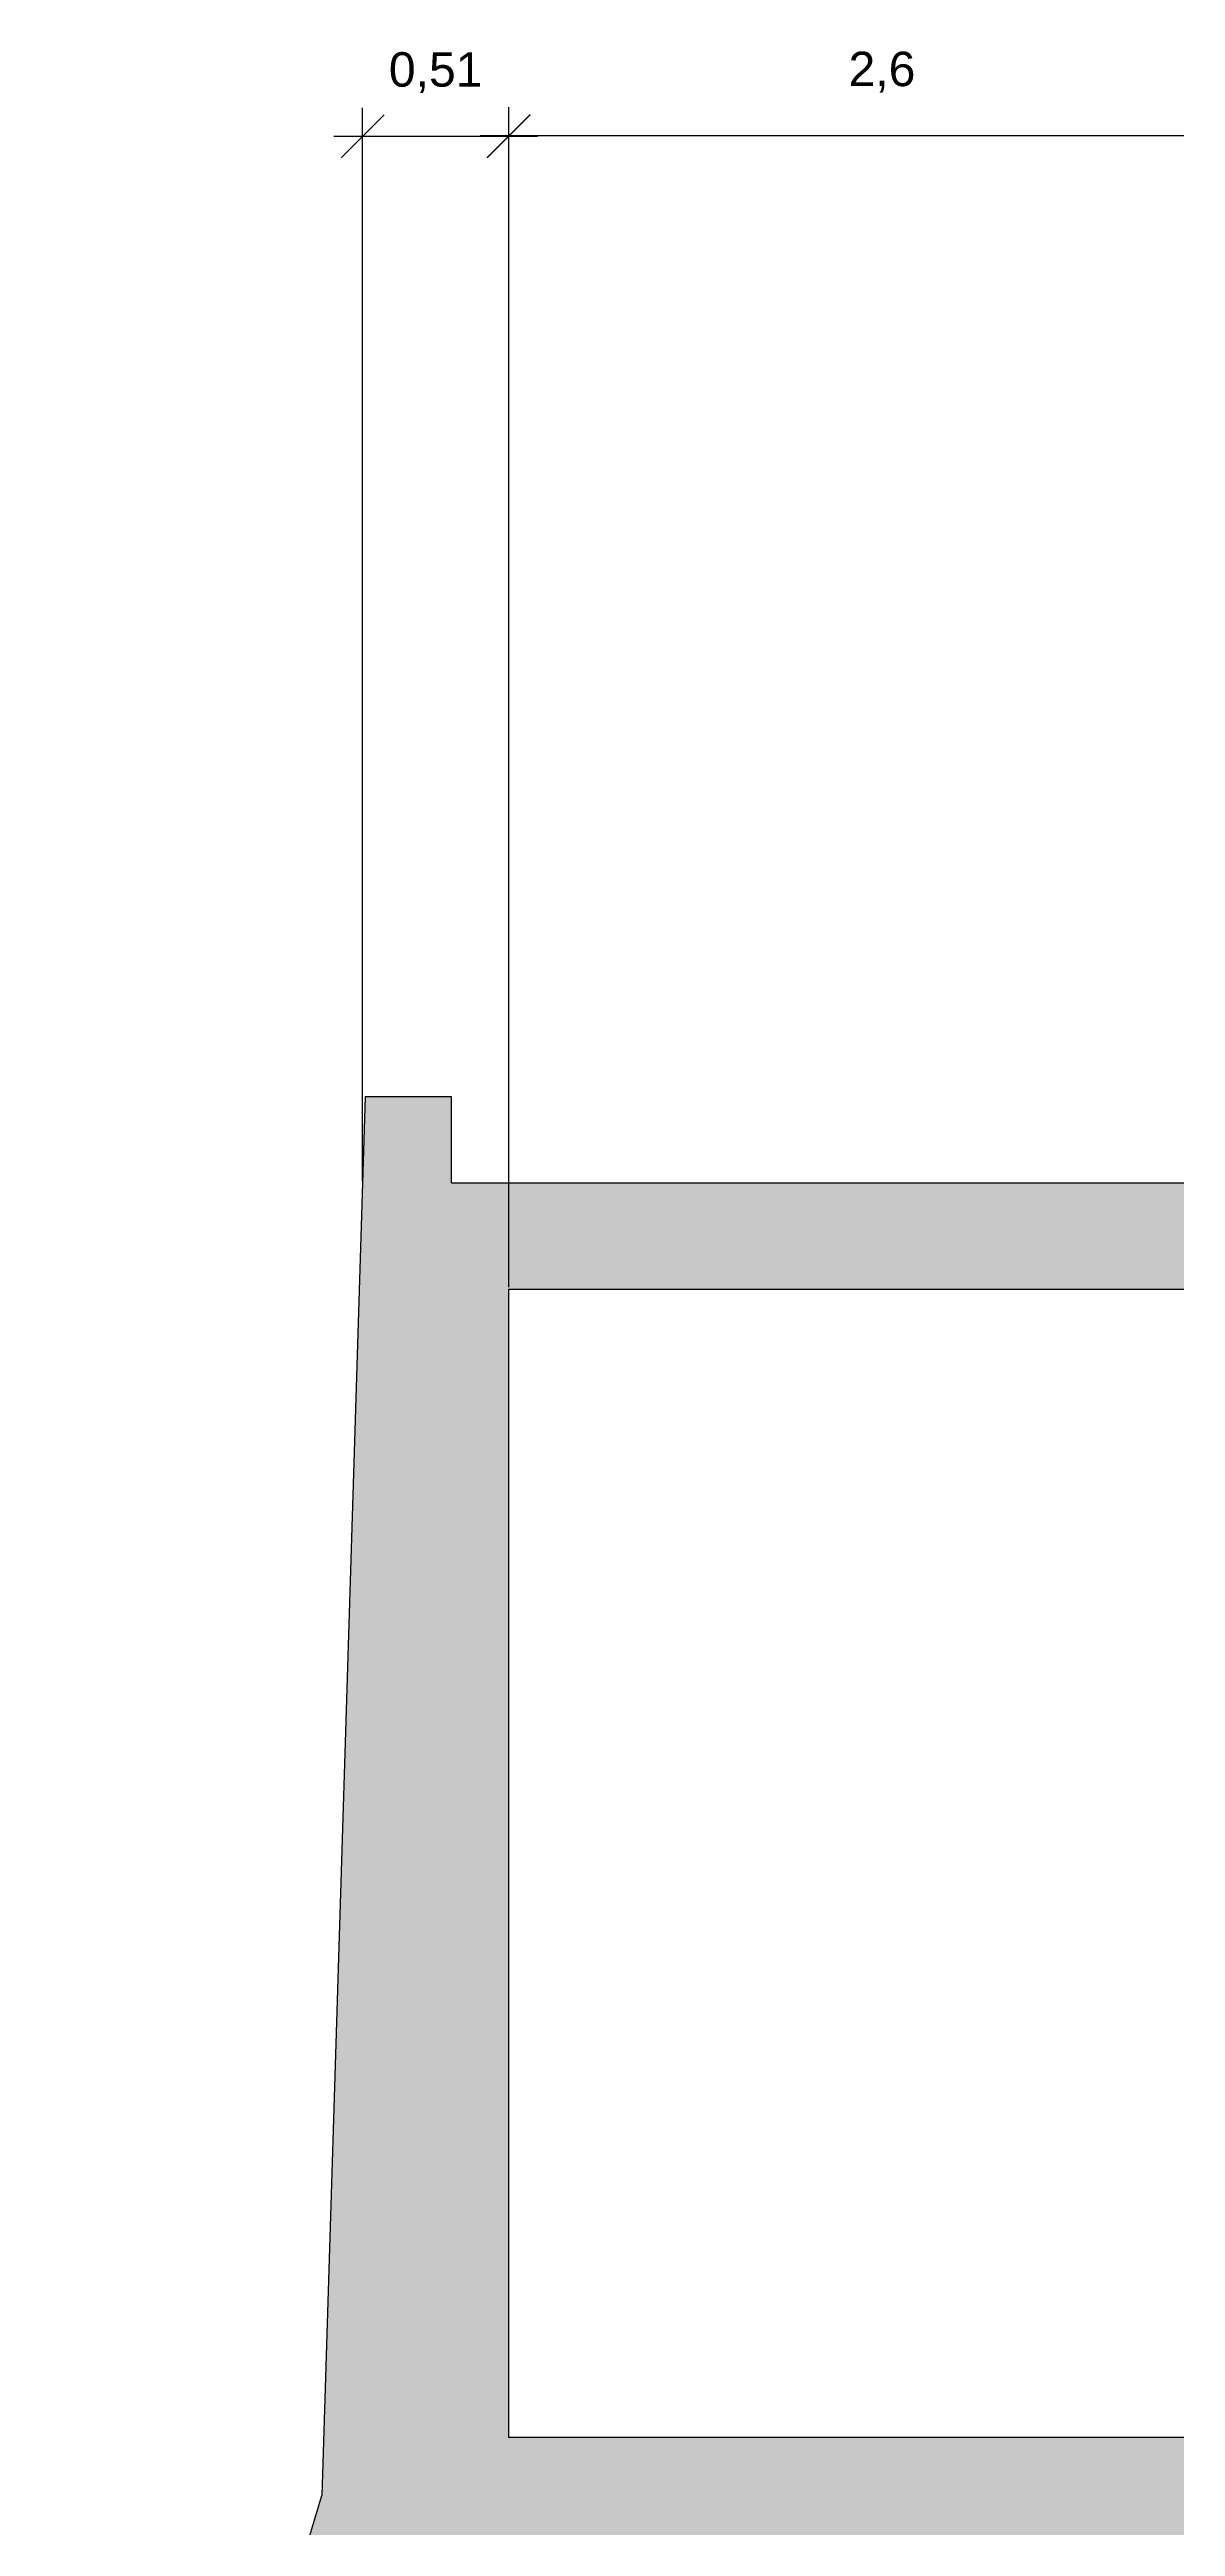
# Model space of a CAD drawing. Header units: millimetres. Extents: x -6247 to 53319, y -9113 to 41204.
# Drawn here: x 42618 to 46540, y 22834 to 31461 of the extents above; entities that cross this region are included whole.
import ezdxf

# ---------------------------------------------------------------- set-up
doc = ezdxf.new("R2010")
doc.units = ezdxf.units.MM
doc.styles.get("Standard").update_dxf_attribs({"font": 'Arial.ttf', "height": 120})
doc.dimstyles.new('ISO-25', dxfattribs={"dimscale": 10, "dimtxt": 2.5, "dimasz": 15, "dimexe": 10, "dimexo": 0.625, "dimgap": 15, "dimtad": 1, "dimlfac": 0.001, "dimtxsty": 'Standard', "dimblk": 'OBLIQUE', "dimblk1": 'OBLIQUE', "dimblk2": 'OBLIQUE', "dimcen": 20, "dimdle": 10, "dimadec": 0, "dimazin": 0, "dimtfac": 1, "dimtmove": 0, "dimatfit": 3, "dimldrblk": 'OPEN90', "dimfxl": 1, "dimarcsym": 0})

# ---------------------------------------------------------------- blocks, each defined once
blk = doc.blocks.new('_Oblique')
at = {"color": 0, "linetype": 'ByBlock', "lineweight": -2}
blk.add_line((-0.5, -0.5), (0.5, 0.5), dxfattribs=at)
blk = doc.blocks.new('*D133')
at = {"color": 0, "lineweight": -2, "transparency": 16777216}
for p, q in [((44217.9, 27150.2), (44217.9, 31260.2)), ((46817.9, 27150.2), (46817.9, 31260.2)), ((46917.9, 31160.2), (44117.9, 31160.2))]:
    blk.add_line(p, q, dxfattribs=at)
at = {"layer": 'Defpoints', "color": 0, "transparency": 16777216}
for p in [(44217.9, 31160.2), (44217.9, 27143.9), (46817.9, 27143.9)]:
    blk.add_point(p, dxfattribs=at)
at = {"color": 0, "lineweight": -2, "transparency": 16777216, "xscale": 150, "yscale": 150, "zscale": 150, "rotation": 180}
blk.add_blockref('_Oblique', (44217.9, 31160.2), dxfattribs=at)
at = {"color": 0, "lineweight": -2, "transparency": 16777216, "xscale": 150, "yscale": 150, "zscale": 150}
blk.add_blockref('_Oblique', (46817.9, 31160.2), dxfattribs=at)
at = {"color": 0, "transparency": 16777216, "insert": (45517.9, 31382.5), "char_height": 120, "attachment_point": 5}
blk.add_mtext('2,6', dxfattribs=at)
blk = doc.blocks.new('_Open90')
at = {"color": 0, "linetype": 'ByBlock', "lineweight": -2}
for p, q in [((0, 0), (-1, 0)), ((-0.5, 0.5), (0, 0)), ((0, 0), (-0.5, -0.5))]:
    blk.add_line(p, q, dxfattribs=at)
blk = doc.blocks.new('*D143')
at = {"color": 0, "lineweight": -2, "transparency": 16777216}
for p, q in [((43708.6, 27520.2), (43708.6, 31258.5)), ((44217.9, 27520.2), (44217.9, 31258.5)), ((44317.9, 31158.5), (43608.6, 31158.5))]:
    blk.add_line(p, q, dxfattribs=at)
at = {"layer": 'Defpoints', "color": 0, "transparency": 16777216}
for p in [(43708.6, 31158.5), (43708.6, 27513.9), (44217.9, 27513.9)]:
    blk.add_point(p, dxfattribs=at)
at = {"color": 0, "lineweight": -2, "transparency": 16777216, "xscale": 150, "yscale": 150, "zscale": 150, "rotation": 180}
blk.add_blockref('_Oblique', (43708.6, 31158.5), dxfattribs=at)
at = {"color": 0, "lineweight": -2, "transparency": 16777216, "xscale": 150, "yscale": 150, "zscale": 150}
blk.add_blockref('_Oblique', (44217.9, 31158.5), dxfattribs=at)
at = {"color": 0, "transparency": 16777216, "insert": (43963.2, 31380.8), "char_height": 120, "attachment_point": 5}
blk.add_mtext('0,51', dxfattribs=at)

msp = doc.modelspace()

# ---------------------------------------------------------------- hatches: boundary and pattern name
h = msp.add_hatch(color=256)
h.dxf.hatch_style = 1
h.paths.add_polyline_path([(44217.876, 27143.923), (47617.876, 27143.923), (47617.876, 27513.923), (46987.876, 27513.923), (46817.876, 27513.923), (44017.876, 27513.923), (44017.876, 27813.923), (43717.876, 27813.923), (43566.626, 22942.622), (42617.972, 19798.419), (43717.876, 16273.923), (44017.876, 16273.923), (44017.876, 16573.923), (44667.876, 16573.923), (46817.876, 16573.923), (47617.876, 16573.923), (47617.876, 16943.923), (44667.876, 16943.923), (43831.696, 16943.923), (42983.412, 19798.016), (43837.857, 22774.759), (46987.876, 22774.759), (46987.876, 23143.923), (44217.876, 23143.923)])
h.paths.add_polyline_path([(48487.876, 27513.923), (47617.876, 27513.923), (47617.876, 27143.923), (48487.876, 27143.923)])
h.paths.add_polyline_path([(48787.876, 27663.923), (48487.876, 27663.923), (48487.876, 27513.923), (48487.876, 27143.923), (48487.876, 26993.923), (48787.876, 26993.923)])
h.paths.add_polyline_path([(47617.876, 26593.17), (46987.876, 26593.17), (46987.876, 27143.923), (46817.876, 27143.923), (46817.876, 26193.923), (46817.876, 25893.923), (46987.876, 25893.923), (46987.876, 25643.923), (47157.876, 25643.923), (47157.876, 25393.923), (47327.876, 25393.923), (47327.876, 25143.923), (47497.876, 25143.923), (47497.876, 24893.923), (47617.876, 24893.923), (47617.876, 25351.133), (47054.249, 26193.923), (46987.876, 26293.17), (47617.876, 26293.17)], flags=17)
h.paths.add_polyline_path([(49027.876, 26593.17), (47617.876, 26593.17), (47617.876, 26293.17), (49027.876, 26293.17)])
h.paths.add_polyline_path([(49427.876, 26583.17), (49127.876, 26583.17), (49127.876, 25823.17), (49427.876, 26223.17)])
h.paths.add_polyline_path([(49127.876, 26583.17), (49027.876, 26583.17), (49027.876, 26293.17), (49027.876, 23153.923), (49127.876, 23153.923)])
h.paths.add_polyline_path([(49427.876, 23513.923), (49127.876, 23913.923), (49127.876, 23153.923), (49427.876, 23153.923)])
h.paths.add_polyline_path([(49427.876, 23133.923), (49127.876, 23133.923), (49127.876, 22373.923), (49427.876, 22773.923)], flags=17)
h.paths.add_polyline_path([(49427.876, 23173.923), (49427.876, 23153.923, 1)])
h.paths.add_polyline_path([(49427.876, 23133.923), (49427.876, 23113.923, 1)])
h.paths.add_polyline_path([(49427.876, 26583.17), (49427.876, 26563.17, 1)])
h.paths.add_polyline_path([(49127.876, 23133.923), (49027.876, 23133.923), (49027.876, 16583.923), (49127.876, 16583.923), (49427.876, 16583.923), (49427.876, 16943.923), (49127.876, 17343.923)])
h.paths.add_polyline_path([(49027.876, 21823.923), (47617.876, 21823.923), (47617.876, 21723.923), (49027.876, 21723.923)])
h.paths.add_polyline_path([(49027.876, 19823.923), (47617.876, 19823.923), (47617.876, 19673.923), (49027.876, 19673.923)])
h.paths.add_polyline_path([(47617.876, 19823.923), (46987.876, 19823.923), (46987.876, 19673.923), (47617.876, 19673.923)], flags=17)
h.paths.add_polyline_path([(47617.876, 21823.923), (46987.876, 21823.923), (46987.876, 21723.923), (47617.876, 21723.923)], flags=17)
h.paths.add_polyline_path([(46987.876, 22774.759), (46817.876, 22774.759), (46817.876, 16943.923), (46987.876, 16943.923)], flags=17)
h.paths.add_polyline_path([(47617.876, 25351.133), (47617.876, 24893.923), (47667.876, 24893.923), (47667.876, 24643.923), (47837.876, 24643.923), (47837.876, 24393.923), (48007.876, 24393.923), (48007.876, 24143.923), (48177.876, 24143.923), (48177.876, 23893.923), (48347.876, 23893.923), (48347.876, 23643.923), (48517.876, 23643.923), (48517.876, 23393.923), (48687.876, 23393.923), (48687.876, 23143.923), (49027.876, 23143.923), (49027.876, 23153.923), (49027.876, 23242.763)])
h.paths.add_polyline_path([(49027.876, 23143.923), (48857.876, 23143.923), (48857.876, 22893.923), (49027.876, 22893.923)])
h.paths.add_polyline_path([(49027.876, 16943.923), (47617.876, 16943.923), (47617.876, 16573.923), (49027.876, 16573.923), (49027.876, 16583.923)])
h.paths.add_polyline_path([(44217.876, 22774.759), (44017.876, 22774.759), (44017.876, 16943.923), (44217.876, 16943.923)], flags=17)
h.paths.add_polyline_path([(46817.876, 19973.923), (44217.876, 19973.923), (44217.876, 19823.923), (46817.876, 19823.923)], flags=17)

# ---------------------------------------------------------------- linework, layer by layer
for p, q in [((43717.876, 27813.923), (43566.626, 22942.622)), ((44017.876, 27813.923), (43717.876, 27813.923)), ((44017.876, 27513.923), (44017.876, 27813.923)), ((44017.876, 27513.923), (46817.876, 27513.923)), ((44217.876, 27143.923), (47617.876, 27143.923)), ((44217.876, 23143.923), (44217.876, 27143.923)), ((46967.876, 23143.923), (44217.876, 23143.923)), ((42617.972, 19798.419), (43566.626, 22942.622))]:
    msp.add_line(p, q)

# ---------------------------------------------------------------- dimensions: what is measured, and where the dimension line sits
for base, p1, p2, picture, middle in [((43708.561, 31158.502), (44217.876, 27513.923), (43708.561, 27513.923), '*D143', (43963.219, 31158.502)), ((44217.876, 31160.191), (46817.876, 27143.923), (44217.876, 27143.923), '*D133', (45517.876, 31160.191))]:
    dim = msp.add_linear_dim(base=base, p1=p1, p2=p2, dimstyle='ISO-25')
    dim.commit()
    dim.dimension.update_dxf_attribs({"geometry": picture, "text_midpoint": middle, "dimtype": 160})

doc.saveas('drawing.dxf')
